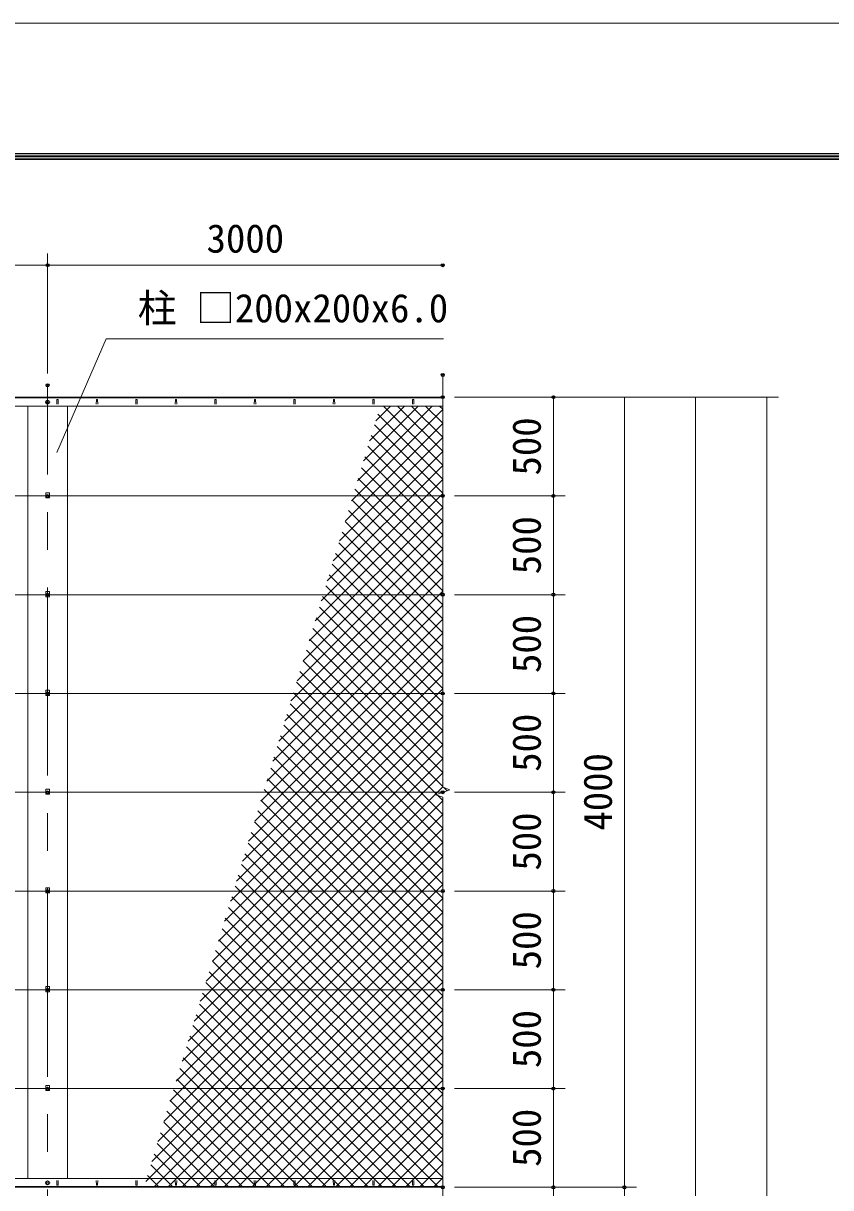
# Model space of a CAD drawing. Units: millimetres at full size; some dimension numbers follow another scale. Extents: x -12600 to 12600, y -8910 to 8910.
# Drawn here: x -6520 to -2433, y 3015 to 8910 of the extents above; entities that cross this region are included whole.
import ezdxf
from ezdxf.enums import TextEntityAlignment as Align

# ---------------------------------------------------------------- set-up
doc = ezdxf.new("R2010")
doc.units = ezdxf.units.MM
doc.header["$LTSCALE"] = 30
doc.header["$PDMODE"] = 32
doc.header["$PDSIZE"] = 15
doc.linetypes.add('USER1', pattern=[50.8, 31.75, -6.35, 6.35, -6.35])
for name, color, linetype, lineweight in [('0-0_D-STR-TXT', 7, 'Continuous', 13), ('0-1_D-STR-DIM', 7, 'Continuous', 13), ('0-2_D-BMK', 2, 'USER1', 13), ('0-3_D-STR3', 3, 'Continuous', 13), ('0-4_D-STR1', 1, 'Continuous', 18), ('0-7_D-STR2', 7, 'Continuous', 13), ('0-C_D-TTL', 7, 'Continuous', 18)]:
    doc.layers.add(name, color=color, linetype=linetype, lineweight=lineweight)
doc.layers.add('0-6_Defpoints', color=253, linetype='Continuous')
doc.styles.add('ＭＳ ゴシック', font='')
doc.styles.get('ＭＳ ゴシック').set_extended_font_data('MS Gothic')

msp = doc.modelspace()

# ---------------------------------------------------------------- linework, layer by layer
at = {"layer": '0-0_D-STR-TXT'}
msp.add_lwpolyline([(-4393.15, 7312.02), (-6099.98, 7312.02), (-6349.99, 6737.44)], dxfattribs=at)
at = {"layer": '0-1_D-STR-DIM'}
for p, q in [((-6397.14, 7137.35), (-6397.14, 7745.29)), ((-6397.14, 7137.35), (-6397.14, 7745.29)), ((-9397.14, 7685.29), (-6397.14, 7685.29)), ((-6397.14, 7685.29), (-4397.14, 7685.29)), ((-4397.14, 5043), (-4397.14, 7129.75)), ((-4337.14, 7017.35), (-3417.14, 7017.35)), ((-4337.14, 7017.35), (-3057.14, 7017.35)), ((-4337.14, 7017.35), (-2697.14, 7017.35)), ((-4337.14, 7017.35), (-3777.14, 7017.35)), ((-3837.14, 6517.35), (-3837.14, 7017.35)), ((-3477.14, 7017.35), (-3477.14, 3017.35)), ((-3117.14, 7017.35), (-3117.14, -3012.65)), ((-2757.14, 7017.35), (-2757.14, -3982.65)), ((-4337.14, 6517.35), (-3777.14, 6517.35)), ((-4337.14, 6517.35), (-3777.14, 6517.35)), ((-3837.14, 6017.35), (-3837.14, 6517.35)), ((-4337.14, 6017.35), (-3777.14, 6017.35)), ((-4337.14, 6017.35), (-3777.14, 6017.35)), ((-3837.14, 5517.35), (-3837.14, 6017.35)), ((-4337.14, 5517.35), (-3777.14, 5517.35)), ((-4337.14, 5517.35), (-3777.14, 5517.35)), ((-3837.14, 5017.35), (-3837.14, 5517.35)), ((-4432.38, 5004.52), (-4361.91, 5030.17)), ((-4361.91, 5030.17), (-4397.14, 5043)), ((-4337.14, 5017.35), (-3777.14, 5017.35)), ((-4337.14, 5017.35), (-3777.14, 5017.35)), ((-3837.14, 4517.35), (-3837.14, 5017.35)), ((-4397.14, 4991.69), (-4432.38, 5004.52)), ((-4397.14, 1043), (-4397.14, 4991.69)), ((-4337.14, 4517.35), (-3777.14, 4517.35)), ((-4337.14, 4517.35), (-3777.14, 4517.35)), ((-3837.14, 4017.35), (-3837.14, 4517.35)), ((-4337.14, 4017.35), (-3777.14, 4017.35)), ((-4337.14, 4017.35), (-3777.14, 4017.35)), ((-3837.14, 3517.35), (-3837.14, 4017.35)), ((-4337.14, 3517.35), (-3777.14, 3517.35)), ((-4337.14, 3517.35), (-3777.14, 3517.35)), ((-3837.14, 3017.35), (-3837.14, 3517.35)), ((-4337.14, 3017.35), (-3777.14, 3017.35)), ((-4337.14, 3017.35), (-3417.14, 3017.35)), ((-4337.14, 3017.35), (-3777.14, 3017.35)), ((-4337.14, 3017.35), (-3417.14, 3017.35)), ((-3837.14, 2517.35), (-3837.14, 3017.35)), ((-3477.14, 3017.35), (-3477.14, -982.65))]:
    msp.add_line(p, q, dxfattribs=at)
at = {"layer": '0-2_D-BMK'}
for p, q in [((-6397.14, -4042.65), (-6397.14, 7077.35)), ((-6384.39, 6992.35), (-6409.89, 6992.35)), ((-6407.14, 6517.35), (-6387.14, 6517.35)), ((-6407.14, 6017.35), (-6387.14, 6017.35)), ((-6407.14, 5517.35), (-6387.14, 5517.35)), ((-6407.14, 5017.35), (-6387.14, 5017.35)), ((-6407.14, 4517.35), (-6387.14, 4517.35)), ((-6407.14, 4017.35), (-6387.14, 4017.35)), ((-6407.14, 3517.35), (-6387.14, 3517.35)), ((-6384.39, 3040.35), (-6409.89, 3040.35))]:
    msp.add_line(p, q, dxfattribs=at)
at = {"layer": '0-3_D-STR3'}
for p, q in [((-6397.14, 6982.53), (-6405.64, 6987.44)), ((-6388.64, 6987.44), (-6397.14, 6982.53)), ((-9379.94, 6517.35), (-6406.64, 6517.35)), ((-6387.64, 6533.35), (-6406.64, 6533.35)), ((-6406.64, 6533.35), (-6406.64, 6507.35)), ((-6387.64, 6507.35), (-6406.64, 6507.35)), ((-6403.64, 6521.1), (-6397.14, 6524.85)), ((-6403.64, 6513.59), (-6403.64, 6521.1)), ((-6397.14, 6509.84), (-6403.64, 6513.59)), ((-6397.14, 6524.85), (-6390.64, 6521.1)), ((-6390.64, 6513.59), (-6397.14, 6509.84)), ((-6390.64, 6521.1), (-6390.64, 6513.59)), ((-6387.64, 6533.35), (-6387.64, 6507.35)), ((-6387.64, 6517.35), (-4397.14, 6517.35)), ((-9379.94, 6017.35), (-6406.64, 6017.35)), ((-6387.64, 6033.35), (-6406.64, 6033.35)), ((-6406.64, 6033.35), (-6406.64, 6007.35)), ((-6403.64, 6021.1), (-6397.14, 6024.85)), ((-6403.64, 6013.59), (-6403.64, 6021.1)), ((-6397.14, 6009.84), (-6403.64, 6013.59)), ((-6397.14, 6024.85), (-6390.64, 6021.1)), ((-6390.64, 6013.59), (-6397.14, 6009.84)), ((-6390.64, 6021.1), (-6390.64, 6013.59)), ((-6387.64, 6033.35), (-6387.64, 6007.35)), ((-6387.64, 6017.35), (-4397.14, 6017.35)), ((-6387.64, 6007.35), (-6406.64, 6007.35)), ((-9379.94, 5517.35), (-6406.64, 5517.35)), ((-6387.64, 5533.35), (-6406.64, 5533.35)), ((-6406.64, 5533.35), (-6406.64, 5507.35)), ((-6387.64, 5507.35), (-6406.64, 5507.35)), ((-6403.64, 5521.1), (-6397.14, 5524.85)), ((-6403.64, 5513.59), (-6403.64, 5521.1)), ((-6397.14, 5509.84), (-6403.64, 5513.59)), ((-6397.14, 5524.85), (-6390.64, 5521.1)), ((-6390.64, 5513.59), (-6397.14, 5509.84)), ((-6390.64, 5521.1), (-6390.64, 5513.59)), ((-6387.64, 5533.35), (-6387.64, 5507.35)), ((-6387.64, 5517.35), (-4397.14, 5517.35)), ((-9379.94, 5017.35), (-6406.64, 5017.35)), ((-6387.64, 5033.35), (-6406.64, 5033.35)), ((-6406.64, 5033.35), (-6406.64, 5007.35)), ((-6403.64, 5021.1), (-6397.14, 5024.85)), ((-6403.64, 5013.59), (-6403.64, 5021.1)), ((-6397.14, 5009.84), (-6403.64, 5013.59)), ((-6397.14, 5024.85), (-6390.64, 5021.1)), ((-6390.64, 5013.59), (-6397.14, 5009.84)), ((-6390.64, 5021.1), (-6390.64, 5013.59)), ((-6387.64, 5033.35), (-6387.64, 5007.35)), ((-6387.64, 5017.35), (-4397.14, 5017.35)), ((-6387.64, 5007.35), (-6406.64, 5007.35)), ((-9379.94, 4517.35), (-6406.64, 4517.35)), ((-6387.64, 4533.35), (-6406.64, 4533.35)), ((-6406.64, 4533.35), (-6406.64, 4507.35)), ((-6387.64, 4507.35), (-6406.64, 4507.35)), ((-6403.64, 4521.1), (-6397.14, 4524.85)), ((-6403.64, 4513.59), (-6403.64, 4521.1)), ((-6397.14, 4509.84), (-6403.64, 4513.59)), ((-6397.14, 4524.85), (-6390.64, 4521.1)), ((-6390.64, 4513.59), (-6397.14, 4509.84)), ((-6390.64, 4521.1), (-6390.64, 4513.59)), ((-6387.64, 4533.35), (-6387.64, 4507.35)), ((-6387.64, 4517.35), (-4397.14, 4517.35)), ((-9379.94, 4017.35), (-6406.64, 4017.35)), ((-6387.64, 4033.35), (-6406.64, 4033.35)), ((-6406.64, 4033.35), (-6406.64, 4007.35)), ((-6403.64, 4021.1), (-6397.14, 4024.85)), ((-6403.64, 4013.59), (-6403.64, 4021.1)), ((-6397.14, 4009.84), (-6403.64, 4013.59)), ((-6397.14, 4024.85), (-6390.64, 4021.1)), ((-6390.64, 4013.59), (-6397.14, 4009.84)), ((-6390.64, 4021.1), (-6390.64, 4013.59)), ((-6387.64, 4033.35), (-6387.64, 4007.35)), ((-6387.64, 4017.35), (-4397.14, 4017.35)), ((-6387.64, 4007.35), (-6406.64, 4007.35)), ((-9379.94, 3517.35), (-6406.64, 3517.35)), ((-6387.64, 3533.35), (-6406.64, 3533.35)), ((-6406.64, 3533.35), (-6406.64, 3507.35)), ((-6387.64, 3507.35), (-6406.64, 3507.35)), ((-6403.64, 3521.1), (-6397.14, 3524.85)), ((-6403.64, 3513.59), (-6403.64, 3521.1)), ((-6397.14, 3509.84), (-6403.64, 3513.59)), ((-6397.14, 3524.85), (-6390.64, 3521.1)), ((-6390.64, 3513.59), (-6397.14, 3509.84)), ((-6390.64, 3521.1), (-6390.64, 3513.59)), ((-6387.64, 3533.35), (-6387.64, 3507.35)), ((-6387.64, 3517.35), (-4397.14, 3517.35)), ((-6405.64, 3045.25), (-6397.14, 3050.16)), ((-6405.64, 3035.44), (-6405.64, 3045.25)), ((-6397.14, 3030.53), (-6405.64, 3035.44)), ((-6397.14, 3050.16), (-6388.64, 3045.25)), ((-6388.64, 3035.44), (-6397.14, 3030.53)), ((-6388.64, 3045.25), (-6388.64, 3035.44))]:
    msp.add_line(p, q, dxfattribs=at)
for points in [[(-6405.64, 6987.44), (-6405.64, 6997.25), (-6397.14, 7002.16)], [(-6397.14, 7002.16), (-6388.64, 6997.25), (-6388.64, 6987.44)]]:
    msp.add_lwpolyline(points, dxfattribs=at)
for centre, radius in [((-6397.14, 6992.35), 8.25), ((-6397.14, 6517.35), 6.25), ((-6397.14, 6017.35), 6.25), ((-6397.14, 5517.35), 6.25), ((-6397.14, 5017.35), 6.25), ((-6397.14, 4517.35), 6.25), ((-6397.14, 4017.35), 6.25), ((-6397.14, 3517.35), 6.25), ((-6397.14, 3040.35), 8.25)]:
    msp.add_circle(centre, radius, dxfattribs=at)
at = {"layer": '0-4_D-STR1'}
for p, q in [((-9472.14, 7017.35), (-4397.14, 7017.35)), ((-6297.14, 7017.35), (-6497.14, 7017.35)), ((-6334.64, 7017.35), (-6459.64, 7017.35)), ((-9497.14, 7013.35), (-4397.14, 7013.35)), ((-9497.14, 6972.35), (-4397.14, 6972.35)), ((-6497.14, 6972.35), (-6497.14, 3062.35)), ((-6350.14, 7004.22), (-6350.89, 6982.72)), ((-6344.14, 7004.22), (-6343.39, 6982.72)), ((-6297.14, 3062.35), (-6297.14, 6972.35)), ((-6150.14, 7004.22), (-6150.89, 6982.72)), ((-6144.14, 7004.22), (-6143.39, 6982.72)), ((-5950.14, 7004.22), (-5950.89, 6982.72)), ((-5944.14, 7004.22), (-5943.39, 6982.72)), ((-5750.14, 7004.22), (-5750.89, 6982.72)), ((-5744.14, 7004.22), (-5743.39, 6982.72)), ((-5550.14, 7004.22), (-5550.89, 6982.72)), ((-5544.14, 7004.22), (-5543.39, 6982.72)), ((-5350.14, 7004.22), (-5350.89, 6982.72)), ((-5344.14, 7004.22), (-5343.39, 6982.72)), ((-5150.14, 7004.22), (-5150.89, 6982.72)), ((-5144.14, 7004.22), (-5143.39, 6982.72)), ((-4950.14, 7004.22), (-4950.89, 6982.72)), ((-4944.14, 7004.22), (-4943.39, 6982.72)), ((-4750.14, 7004.22), (-4750.89, 6982.72)), ((-4744.14, 7004.22), (-4743.39, 6982.72)), ((-4550.14, 7004.22), (-4550.89, 6982.72)), ((-4544.14, 7004.22), (-4543.39, 6982.72)), ((-9497.14, 3062.35), (-4397.14, 3062.35)), ((-9497.14, 3021.35), (-4397.14, 3021.35)), ((-9497.14, 3017.35), (-4397.14, 3017.35)), ((-6350.14, 3030.47), (-6350.89, 3051.97)), ((-6344.14, 3030.47), (-6343.39, 3051.97)), ((-6150.14, 3030.47), (-6150.89, 3051.97)), ((-6144.14, 3030.47), (-6143.39, 3051.97)), ((-5950.14, 3030.47), (-5950.89, 3051.97)), ((-5944.14, 3030.47), (-5943.39, 3051.97)), ((-5750.14, 3030.47), (-5750.89, 3051.97)), ((-5744.14, 3030.47), (-5743.39, 3051.97)), ((-5550.14, 3030.47), (-5550.89, 3051.97)), ((-5544.14, 3030.47), (-5543.39, 3051.97)), ((-5350.14, 3030.47), (-5350.89, 3051.97)), ((-5344.14, 3030.47), (-5343.39, 3051.97)), ((-5150.14, 3030.47), (-5150.89, 3051.97)), ((-5144.14, 3030.47), (-5143.39, 3051.97)), ((-4950.14, 3030.47), (-4950.89, 3051.97)), ((-4944.14, 3030.47), (-4943.39, 3051.97)), ((-4750.14, 3030.47), (-4750.89, 3051.97)), ((-4744.14, 3030.47), (-4743.39, 3051.97)), ((-4550.14, 3030.47), (-4550.89, 3051.97)), ((-4544.14, 3030.47), (-4543.39, 3051.97))]:
    msp.add_line(p, q, dxfattribs=at)
for centre, start, end in [((-6347.14, 7002.97), 22.61986, 157.38014), ((-6147.14, 7002.97), 22.61986, 157.38014), ((-5947.14, 7002.97), 22.61986, 157.38014), ((-5747.14, 7002.97), 22.61986, 157.38014), ((-5547.14, 7002.97), 22.61986, 157.38014), ((-5347.14, 7002.97), 22.61986, 157.38014), ((-5147.14, 7002.97), 22.61986, 157.38014), ((-4947.14, 7002.97), 22.61986, 157.38014), ((-4747.14, 7002.97), 22.61986, 157.38014), ((-4547.14, 7002.97), 22.61986, 157.38014), ((-6347.14, 3031.72), 202.61986, 337.38014), ((-6147.14, 3031.72), 202.61986, 337.38014), ((-5947.14, 3031.72), 202.61986, 337.38014), ((-5747.14, 3031.72), 202.61986, 337.38014), ((-5547.14, 3031.72), 202.61986, 337.38014), ((-5347.14, 3031.72), 202.61986, 337.38014), ((-5147.14, 3031.72), 202.61986, 337.38014), ((-4947.14, 3031.72), 202.61986, 337.38014), ((-4747.14, 3031.72), 202.61986, 337.38014), ((-4547.14, 3031.72), 202.61986, 337.38014)]:
    msp.add_arc(centre, 3.25, start, end, dxfattribs=at)
at = {"layer": '0-6_Defpoints'}
for p in [(-6397.14, 7685.29), (-4397.14, 7685.29), (-4397.14, 7129.75), (-6397.14, 7077.35), (-4397.14, 7017.35), (-4397.14, 7017.35), (-3837.14, 7017.35), (-4397.14, 6517.35), (-3837.14, 6517.35), (-4397.14, 6017.35), (-3837.14, 6017.35), (-4397.14, 5517.35), (-3837.14, 5517.35), (-4397.14, 5017.35), (-3837.14, 5017.35), (-4397.14, 4517.35), (-3837.14, 4517.35), (-4397.14, 4017.35), (-3837.14, 4017.35), (-4397.14, 3517.35), (-3837.14, 3517.35), (-4397.14, 3017.35), (-3837.14, 3017.35), (-3477.14, 3017.35)]:
    msp.add_point(p, dxfattribs=at)
at = {"layer": '0-7_D-STR2'}
for p, q in [((-4828.42, 6593.99), (-4450.06, 6972.35)), ((-4797.79, 6695.32), (-4520.77, 6972.35)), ((-4767.17, 6796.65), (-4591.48, 6972.35)), ((-4736.55, 6897.99), (-4662.19, 6972.35)), ((-4397.14, 6673.24), (-4696.25, 6972.35)), ((-4397.14, 6743.95), (-4625.54, 6972.35)), ((-4397.14, 6814.66), (-4554.83, 6972.35)), ((-4397.14, 6885.37), (-4484.12, 6972.35)), ((-4397.14, 6956.09), (-4413.41, 6972.35)), ((-4859.04, 6492.66), (-4397.14, 6954.55)), ((-4397.14, 6602.53), (-4726.35, 6931.74)), ((-4889.66, 6391.32), (-4397.14, 6883.84)), ((-4397.14, 6531.82), (-4742.76, 6877.44)), ((-4920.28, 6289.99), (-4397.14, 6813.13)), ((-4397.14, 6461.11), (-4759.17, 6823.14)), ((-4950.9, 6188.66), (-4397.14, 6742.42)), ((-4397.14, 6390.4), (-4775.58, 6768.83)), ((-4981.52, 6087.33), (-4397.14, 6671.71)), ((-4397.14, 6319.69), (-4791.99, 6714.53)), ((-4397.14, 6178.27), (-4824.81, 6605.93)), ((-4397.14, 6248.98), (-4808.4, 6660.23)), ((-5012.15, 5986), (-4397.14, 6601)), ((-4397.14, 6107.56), (-4841.22, 6551.63)), ((-5042.77, 5884.66), (-4397.14, 6530.29)), ((-4397.14, 6036.85), (-4857.63, 6497.33)), ((-5073.39, 5783.33), (-4397.14, 6459.58)), ((-4397.14, 5966.14), (-4874.04, 6443.03)), ((-5104.01, 5682), (-4397.14, 6388.86)), ((-4397.14, 5895.43), (-4890.45, 6388.73)), ((-5134.63, 5580.67), (-4397.14, 6318.15)), ((-4397.14, 5824.71), (-4906.85, 6334.42)), ((-4397.14, 5754), (-4923.26, 6280.12)), ((-5165.25, 5479.33), (-4397.14, 6247.44)), ((-4397.14, 5683.29), (-4939.67, 6225.82)), ((-5195.88, 5378), (-4397.14, 6176.73)), ((-4397.14, 5612.58), (-4956.08, 6171.52)), ((-5226.5, 5276.67), (-4397.14, 6106.02)), ((-4397.14, 5541.87), (-4972.49, 6117.22)), ((-5257.12, 5175.34), (-4397.14, 6035.31)), ((-4397.14, 5471.16), (-4988.9, 6062.92)), ((-5287.74, 5074), (-4397.14, 5964.6)), ((-4397.14, 5329.74), (-5021.72, 5954.31)), ((-4397.14, 5400.45), (-5005.31, 6008.62)), ((-4397.14, 5259.03), (-5038.13, 5900.01)), ((-5318.36, 4972.67), (-4397.14, 5893.89)), ((-4397.14, 5188.32), (-5054.54, 5845.71)), ((-5348.98, 4871.34), (-4397.14, 5823.18)), ((-4397.14, 5117.61), (-5070.95, 5791.41)), ((-5379.61, 4770.01), (-4397.14, 5752.47)), ((-4397.14, 5046.9), (-5087.36, 5737.11)), ((-5410.23, 4668.68), (-4397.14, 5681.76)), ((-4427.32, 5006.36), (-5103.77, 5682.81)), ((-5440.85, 4567.34), (-4397.14, 5611.05)), ((-4397.14, 4905.48), (-5120.18, 5628.51)), ((-4397.14, 4834.76), (-5136.59, 5574.21)), ((-5471.47, 4466.01), (-4397.14, 5540.34)), ((-4397.14, 4764.05), (-5152.99, 5519.9)), ((-5502.09, 4364.68), (-4397.14, 5469.63)), ((-4397.14, 4693.34), (-5169.4, 5465.6)), ((-5532.71, 4263.35), (-4397.14, 5398.92)), ((-4397.14, 4622.63), (-5185.81, 5411.3)), ((-5563.34, 4162.01), (-4397.14, 5328.2)), ((-4397.14, 4551.92), (-5202.22, 5357)), ((-5593.96, 4060.68), (-4397.14, 5257.49)), ((-4397.14, 4410.5), (-5235.04, 5248.4)), ((-4397.14, 4481.21), (-5218.63, 5302.7)), ((-4397.14, 4339.79), (-5251.45, 5194.1)), ((-5624.58, 3959.35), (-4397.14, 5186.78)), ((-4397.14, 4269.08), (-5267.86, 5139.79)), ((-5655.2, 3858.02), (-4397.14, 5116.07)), ((-4397.14, 4198.37), (-5284.27, 5085.49)), ((-5685.82, 3756.68), (-4397.14, 5045.36)), ((-4397.14, 4127.66), (-5300.68, 5031.19)), ((-4375.48, 5025.23), (-4391.02, 5040.77)), ((-5716.44, 3655.35), (-4397.14, 4974.65)), ((-4397.14, 4056.95), (-5317.09, 4976.89)), ((-4397.14, 4976.19), (-4421.53, 5000.57)), ((-5747.07, 3554.02), (-4397.14, 4903.94)), ((-4397.14, 3986.24), (-5333.5, 4922.59)), ((-4397.14, 3915.53), (-5349.91, 4868.29)), ((-5777.69, 3452.69), (-4397.14, 4833.23)), ((-4397.14, 3844.82), (-5366.32, 4813.99)), ((-5808.31, 3351.35), (-4397.14, 4762.52)), ((-4397.14, 3774.1), (-5382.73, 4759.69)), ((-5838.93, 3250.02), (-4397.14, 4691.81)), ((-4397.14, 3703.39), (-5399.13, 4705.38)), ((-5869.55, 3148.69), (-4397.14, 4621.1)), ((-4397.14, 3632.68), (-5415.54, 4651.08)), ((-5900.17, 3047.36), (-4397.14, 4550.39)), ((-4397.14, 3491.26), (-5448.36, 4542.48)), ((-4397.14, 3561.97), (-5431.95, 4596.78)), ((-4397.14, 3420.55), (-5464.77, 4488.18)), ((-5855.48, 3021.35), (-4397.14, 4479.68)), ((-4397.14, 3349.84), (-5481.18, 4433.88)), ((-5784.76, 3021.35), (-4397.14, 4408.97)), ((-4397.14, 3279.13), (-5497.59, 4379.58)), ((-5714.05, 3021.35), (-4397.14, 4338.26)), ((-4397.14, 3208.42), (-5514, 4325.27)), ((-5643.34, 3021.35), (-4397.14, 4267.54)), ((-4397.14, 3137.71), (-5530.41, 4270.97)), ((-5572.63, 3021.35), (-4397.14, 4196.83)), ((-4397.14, 3067), (-5546.82, 4216.67)), ((-4422.2, 3021.35), (-5563.23, 4162.37)), ((-4492.91, 3021.35), (-5579.64, 4108.07)), ((-5501.92, 3021.35), (-4397.14, 4126.12)), ((-4563.63, 3021.35), (-5596.05, 4053.77)), ((-5431.21, 3021.35), (-4397.14, 4055.41)), ((-4634.34, 3021.35), (-5612.46, 3999.47)), ((-5360.5, 3021.35), (-4397.14, 3984.7)), ((-4775.76, 3021.35), (-5645.27, 3890.86)), ((-4705.05, 3021.35), (-5628.87, 3945.17)), ((-5289.79, 3021.35), (-4397.14, 3913.99)), ((-4846.47, 3021.35), (-5661.68, 3836.56)), ((-5219.08, 3021.35), (-4397.14, 3843.28)), ((-4917.18, 3021.35), (-5678.09, 3782.26)), ((-4987.89, 3021.35), (-5694.5, 3727.96)), ((-5148.37, 3021.35), (-4397.14, 3772.57)), ((-5058.6, 3021.35), (-5710.91, 3673.66)), ((-5077.66, 3021.35), (-4397.14, 3701.86)), ((-5129.31, 3021.35), (-5727.32, 3619.36)), ((-5006.95, 3021.35), (-4397.14, 3631.15)), ((-5200.02, 3021.35), (-5743.73, 3565.06)), ((-4936.24, 3021.35), (-4397.14, 3560.44)), ((-5270.73, 3021.35), (-5760.14, 3510.75)), ((-4865.53, 3021.35), (-4397.14, 3489.73)), ((-5341.44, 3021.35), (-5776.55, 3456.45)), ((-4794.81, 3021.35), (-4397.14, 3419.02)), ((-5412.15, 3021.35), (-5792.96, 3402.15)), ((-5482.86, 3021.35), (-5809.37, 3347.85)), ((-4724.1, 3021.35), (-4397.14, 3348.31)), ((-5553.57, 3021.35), (-5825.78, 3293.55)), ((-4653.39, 3021.35), (-4397.14, 3277.59)), ((-5695, 3021.35), (-5858.6, 3184.95)), ((-5624.29, 3021.35), (-5842.19, 3239.25)), ((-4582.68, 3021.35), (-4397.14, 3206.88)), ((-5765.71, 3021.35), (-5875.01, 3130.65)), ((-4511.97, 3021.35), (-4397.14, 3136.17)), ((-5836.42, 3021.35), (-5891.41, 3076.34)), ((-4441.26, 3021.35), (-4397.14, 3065.46)), ((-5907.13, 3021.35), (-5907.82, 3022.04))]:
    msp.add_line(p, q, dxfattribs=at)
at = {"layer": '0-C_D-TTL', "color": 2}
msp.add_lwpolyline([(-12600, 8910), (12600, 8910), (12600, -8910), (-12600, -8910)], close=True, dxfattribs=at)
at = {"layer": '0-C_D-TTL'}
for points in [[(-11790, 8250), (11790, 8250), (11790, -8250), (-11790, -8250)], [(-11782.5, 8242.5), (11782.5, 8242.5), (11782.5, -8242.5), (-11782.5, -8242.5)], [(-11775, 8235), (11775, 8235), (11775, -8235), (-11775, -8235)], [(-11767.5, 8227.5), (11767.5, 8227.5), (11767.5, -8227.5), (-11767.5, -8227.5)], [(-11760, 8220), (11760, 8220), (11760, -8220), (-11760, -8220)]]:
    msp.add_lwpolyline(points, close=True, dxfattribs=at)

# ---------------------------------------------------------------- texts
at = {"layer": '0-0_D-STR-TXT', "style": 'ＭＳ ゴシック'}
msp.add_text('柱 □200x200x6.0', height=144.3, dxfattribs=at).set_placement((-5941.12, 7352.82), align=Align.BOTTOM_LEFT)
at = {"layer": '0-1_D-STR-DIM', "style": 'ＭＳ ゴシック'}
msp.add_text('3000', height=144.3, dxfattribs=at).set_placement((-5592.58, 7705.54), align=Align.BOTTOM_LEFT)
for s, p in [('500', (-3857.39, 6620.68)), ('500', (-3857.39, 6120.68)), ('500', (-3857.39, 5620.68)), ('500', (-3857.39, 5120.68)), ('4000', (-3497.39, 4823.07)), ('500', (-3857.39, 4620.68)), ('500', (-3857.39, 4120.68)), ('500', (-3857.39, 3620.68)), ('500', (-3857.39, 3120.68))]:
    msp.add_text(s, height=144.3, rotation=90, dxfattribs=at).set_placement(p, align=Align.BOTTOM_LEFT)

doc.saveas('drawing.dxf')
